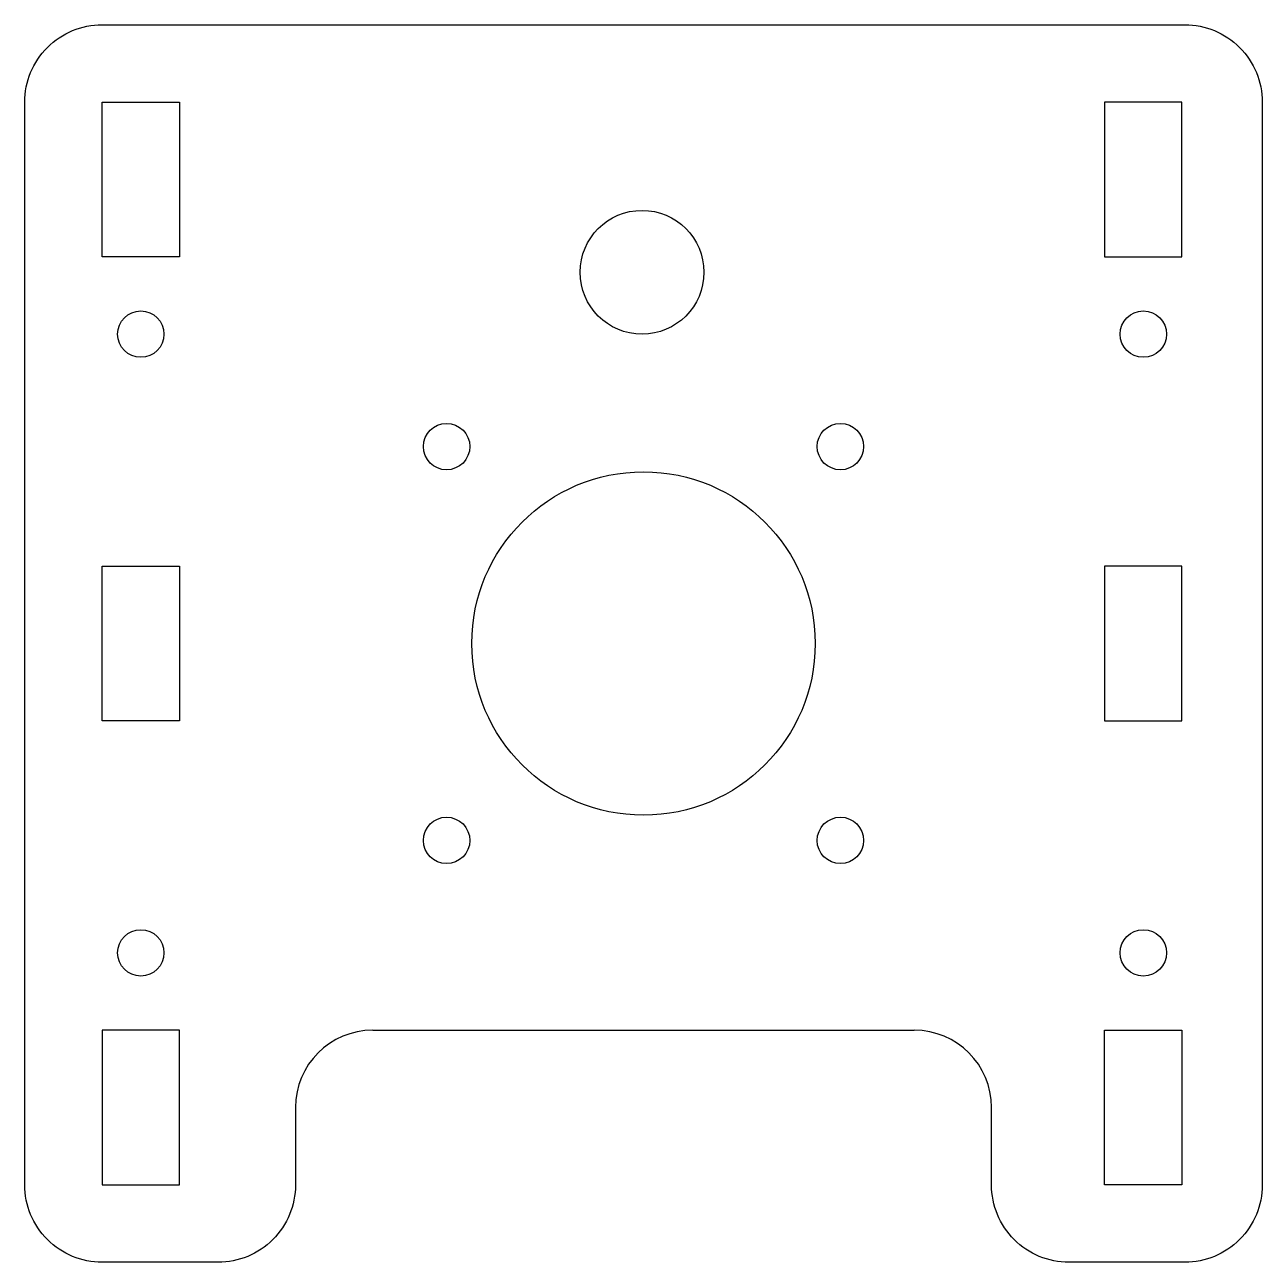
# Model space of a CAD drawing. Extents: x -40 to 40, y -40 to 40.
import ezdxf

# ---------------------------------------------------------------- set-up
doc = ezdxf.new("R2010")
doc.units = 0
doc.layers.get('0').update_dxf_attribs({"linetype": 'CONTINUOUS'})

msp = doc.modelspace()

# ---------------------------------------------------------------- linework, layer by layer
at = {"linetype": 'Continuous'}
msp.add_line((-17.5, -25), (17.5, -25), dxfattribs=at)
msp.add_lwpolyline([(-22.5, -30), (-22.5, -35, -0.414214), (-27.5, -40), (-35, -40, -0.414214), (-40, -35), (-40, 35, -0.414214), (-35, 40), (35, 40, -0.414214), (40, 35), (40, -35, -0.414214), (35, -40), (27.5, -40, -0.414214), (22.5, -35), (22.5, -30)], format="xyb", dxfattribs=at)
for points in [[(-30, 25), (-35, 25), (-35, 35), (-30, 35)], [(29.812, 25), (34.812, 25), (34.812, 35), (29.812, 35)], [(-30, -5), (-35, -5), (-35, 5), (-30, 5)], [(29.812, -5), (34.812, -5), (34.812, 5), (29.812, 5)], [(-30, -25), (-35, -25), (-35, -35), (-30, -35)], [(29.812, -25), (34.812, -25), (34.812, -35), (29.812, -35)]]:
    msp.add_lwpolyline(points, close=True, dxfattribs=at)
for centre, radius in [((-0.094, 23.999), 4), ((-32.5, 20), 1.5), ((32.312, 20), 1.5), ((-12.728, 12.728), 1.5), ((12.728, 12.728), 1.5), ((0, 0), 11.1), ((-12.728, -12.728), 1.5), ((12.728, -12.728), 1.5), ((-32.5, -20), 1.5), ((32.312, -20), 1.5)]:
    msp.add_circle(centre, radius, dxfattribs=at)
for centre, start, end in [((-17.5, -30), 90, 180), ((17.5, -30), 0, 90)]:
    msp.add_arc(centre, 5, start, end, dxfattribs=at)

doc.saveas('drawing.dxf')
